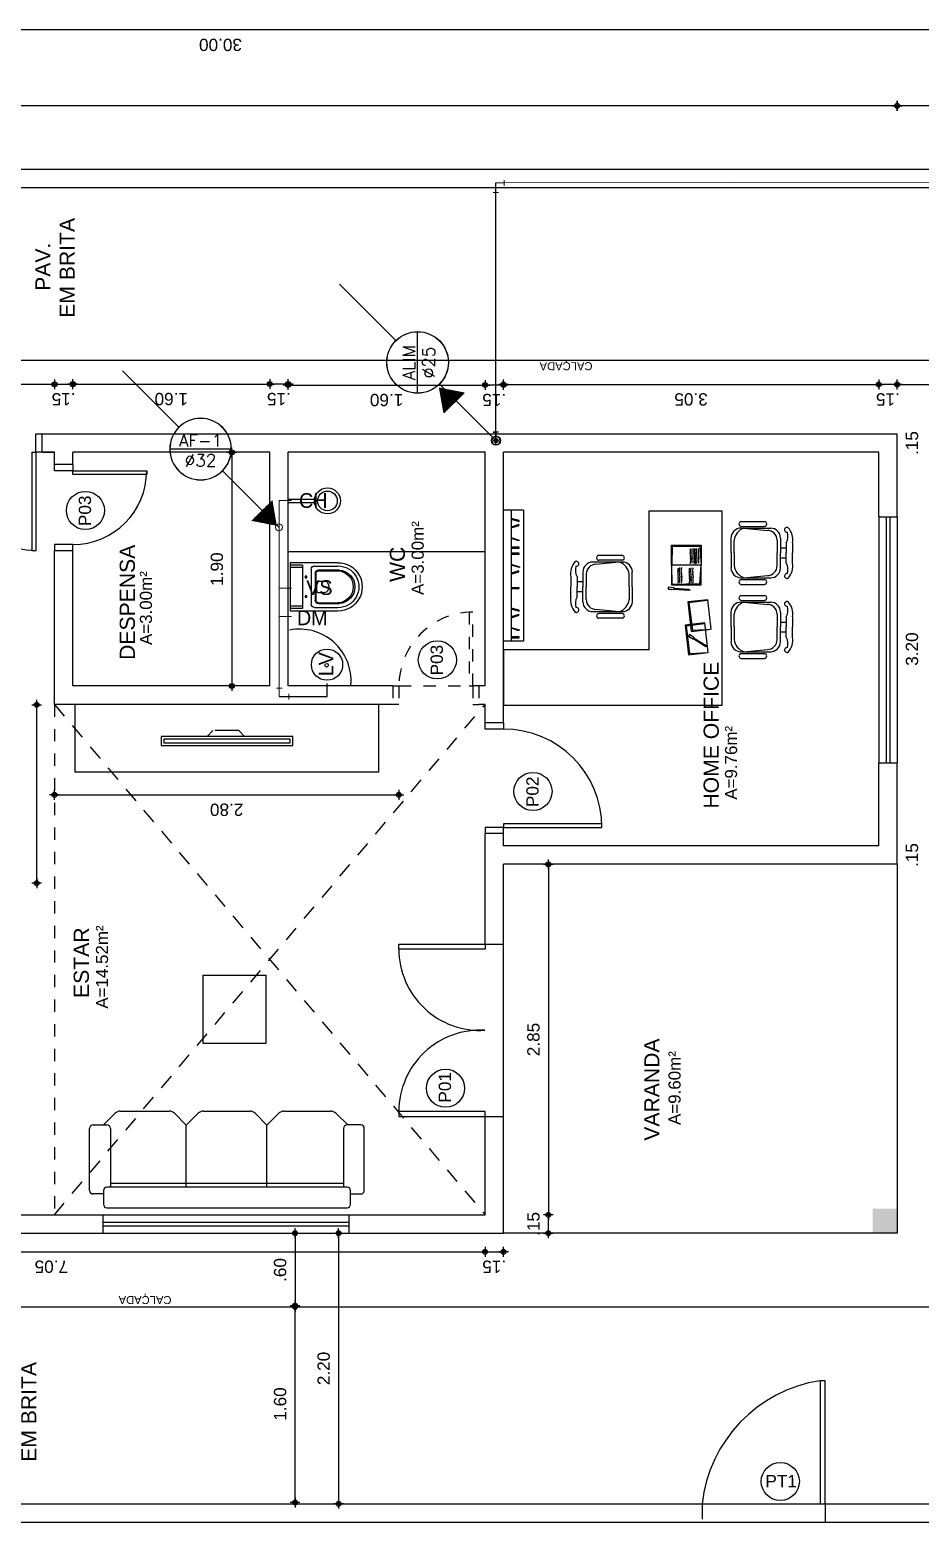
# Model space of a CAD drawing. Header units: millimetres. Extents: x 2426 to 2585, y 1215 to 1309.
# Drawn here: x 2524.68 to 2531.91, y 1273.99 to 1286.12 of the extents above; entities that cross this region are included whole.
import ezdxf
from ezdxf.enums import TextEntityAlignment as Align

# ---------------------------------------------------------------- set-up
doc = ezdxf.new("R2010")
doc.units = ezdxf.units.MM
doc.linetypes.add('DASHED', pattern=[0.75, 0.5, -0.25])
doc.linetypes.add('HIDDEN2', pattern=[0.1875, 0.125, -0.0625])
for name, color, linetype in [('01', 1, 'Continuous'), ('02', 2, 'Continuous'), ('A-PEN-08', 8, 'Continuous'), ('A-PEN-B', 5, 'Continuous'), ('A-PEN-C', 4, 'Continuous'), ('A-PEN-G', 3, 'Continuous'), ('A-PEN-M', 6, 'Continuous'), ('CONEXÃO_HIDRÁULICA', 2, 'Continuous'), ('COZINHA', 7, 'Continuous'), ('DIVERSOS', 4, 'Continuous'), ('HATCH', 8, 'Continuous'), ('MÓVEIS', 7, 'Continuous'), ('PORTAS', 3, 'Continuous'), ('PROJEÇÃO', 8, 'HIDDEN2'), ('TEXTO2', 3, 'Continuous'), ('TUBULAÇÃO_HIDRÁULICA', 5, 'Continuous'), ('TXT_0', 7, 'Continuous')]:
    doc.layers.add(name, color=color, linetype=linetype)
doc.styles.add('ADITIVOCAD', font='ROMANS.shx')
doc.styles.add('CARIMBO_DADOS', font='arial.ttf', dxfattribs={"height": 0.1})
doc.styles.add('SANSSERIF', font='sas_____.pfb', dxfattribs={"height": 1})

# ---------------------------------------------------------------- blocks, each defined once
blk = doc.blocks.new('CIRCULOS')
at = {"layer": 'A-PEN-M'}
for p, q in [((-4, 0), (4, 0)), ((0, 4), (0, -4))]:
    blk.add_line(p, q, dxfattribs=at)
for radius in [2, 1]:
    blk.add_circle((0, 0), radius, dxfattribs=at)
blk = doc.blocks.new('Adh_BalaoAf')
for p, q in [((0, 0), (0.65, 0)), ((1.8, 0), (1.15, 0))]:
    blk.add_line(p, q)
blk.add_circle((0.9, 0), 0.25)
blk = doc.blocks.new('Adh_Afn')
blk.add_line((-0.25, 0), (0.25, 0))
blk.add_circle((0, 0), 0.25)
at = {"flags": 8}
for tag, p in [('$AF', (0, 0.07)), ('$DIAM', (0, -0.091))]:
    blk.add_attdef(tag, text='', height=0.1, dxfattribs=at).set_placement(p, align=Align.MIDDLE)
blk = doc.blocks.new('Adh_cx_j90c')
h = blk.add_hatch()
h.set_pattern_fill('_U', color=256, scale=0.003, angle=45, style=0, double=1)
h.set_pattern_definition([(45, (-6.0733674, -5.0413484), (-0.0021213203, 0.0021213203), []), (135, (-6.0733674, -5.0413484), (-0.0021213203, -0.0021213203), [])])
h.paths.add_polyline_path([(-0.017, 0, 1), (0.017, 0, 1)])
blk.add_lwpolyline([(-0.068, 0.022), (-0.068, -0.023), (-0.068, 0), (-0.036, 0)])
for radius in [0.0359, 0.017]:
    blk.add_circle((0, 0), radius)

msp = doc.modelspace()

# ---------------------------------------------------------------- hatches: boundary and pattern name
at = {"layer": 'A-PEN-B', "linetype": 'HIDDEN2', "ltscale": 0.25}
h = msp.add_hatch(color=253, dxfattribs=at)
h.dxf.hatch_style = 1
h.paths.add_polyline_path([(2531.528, 1276.337), (2531.528, 1276.537), (2531.728, 1276.537), (2531.728, 1276.337)])
at = {"layer": 'HATCH', "lineweight": 18}
h = msp.add_hatch(dxfattribs=at)
h.set_pattern_fill('LINE,_O', color=256, scale=0.001, angle=247.2881)
h.set_pattern_definition([(247.28811485, (2391.1607534, 3516.6082317), (0.002928804211, -0.0012258592473), [])])
h.paths.add_polyline_path([(2528.043, 1283.008), (2528.209, 1283.172), (2528.007, 1283.211)])
h = msp.add_hatch(dxfattribs=at)
h.set_pattern_fill('LINE,_O', color=256, scale=0.001, angle=338.4888)
h.set_pattern_definition([(338.48882318, (296.6874442, 1098.4744965), (0.001164217631, 0.002953848728), [])])
h.paths.add_polyline_path([(2526.483, 1282.131), (2526.649, 1282.294), (2526.684, 1282.091)])

# ---------------------------------------------------------------- linework, layer by layer
at = {"layer": '01', "color": 253}
for p, q in [((2526.778, 1282.278), (2526.778, 1282.305)), ((2526.778, 1282.305), (2526.991, 1282.305)), ((2526.778, 1282.278), (2526.991, 1282.278)), ((2526.894, 1281.75), (2526.795, 1281.75)), ((2526.966, 1281.736), (2526.966, 1281.451)), ((2526.992, 1281.762), (2527.183, 1281.762)), ((2527.024, 1281.73), (2527.195, 1281.73)), ((2527.024, 1281.724), (2527.183, 1281.724)), ((2526.998, 1281.703), (2526.998, 1281.483)), ((2527.004, 1281.703), (2527.004, 1281.483)), ((2527.016, 1281.64), (2527.074, 1281.64)), ((2527.016, 1281.547), (2527.074, 1281.547)), ((2527.058, 1281.546), (2527.058, 1281.548)), ((2526.894, 1281.437), (2526.795, 1281.437)), ((2526.992, 1281.424), (2527.183, 1281.424)), ((2527.024, 1281.463), (2527.183, 1281.463)), ((2527.024, 1281.457), (2527.195, 1281.457)), ((2525.277, 1277.217), (2525.305, 1277.217)), ((2525.333, 1277.189), (2525.333, 1276.712)), ((2525.95, 1276.712), (2525.95, 1277.216)), ((2526.606, 1276.712), (2526.606, 1277.216)), ((2527.229, 1277.189), (2527.229, 1276.712)), ((2527.262, 1277.217), (2527.257, 1277.217)), ((2527.229, 1276.74), (2525.333, 1276.74)), ((2525.277, 1276.684), (2525.277, 1276.656)), ((2527.257, 1276.712), (2525.305, 1276.712)), ((2527.285, 1276.656), (2527.285, 1276.684))]:
    msp.add_line(p, q, dxfattribs=at)
for radius in [0.106, 0.0797]:
    msp.add_circle((2527.097, 1282.292), radius, dxfattribs=at)
for centre, start, end in [((2525.305, 1277.189), 0, 90), ((2527.257, 1277.189), 90, 180), ((2525.305, 1276.684), 90, 180), ((2527.257, 1276.684), 0, 90)]:
    msp.add_arc(centre, 0.028, start, end, dxfattribs=at)
at = {"layer": '01', "color": 253, "extrusion": (0, 0, -1)}
for centre, major_axis, start_param, end_param in [((2526.992, 1281.736), (-0.0188, -0.0188), 0.785398, 2.356194), ((2527.024, 1281.703), (-0.0188, -0.0188), 0.785398, 2.356194), ((2527.024, 1281.703), (-0.0143, -0.0143), 0.785398, 2.356194), ((2527.183, 1281.593), (-0.12, 0.12), 0.785398, 3.926991), ((2527.177, 1281.593), (-0.0922, -0.0922), 2.401583, 5.452399), ((2527.183, 1281.593), (-0.097, 0.097), 0.873472, 3.838917), ((2526.923, 1281.673), (-0.00564, -0.00564), 5.497787, 11.780972), ((2527.27, 1281.587), (-0.184, 0.184), -0.760502, -0.578872), ((2527.27, 1281.6), (-0.184, -0.184), 0.578872, 0.760502), ((2527.074, 1281.611), (-0.0203, -0.0203), 2.356194, 3.214334), ((2527.053, 1281.593), (-0.0398, -0.0398), 3.214334, 4.639647), ((2526.923, 1281.514), (-0.00564, -0.00564), 5.497787, 11.780972), ((2527.024, 1281.483), (-0.0188, 0.0188), 3.926991, 5.497787), ((2527.024, 1281.483), (-0.0143, 0.0143), 3.926991, 5.497787), ((2527.074, 1281.575), (-0.0203, 0.0203), 3.068851, 3.926991), ((2526.992, 1281.451), (-0.0188, 0.0188), 3.926991, 5.497787)]:
    msp.add_ellipse(centre, major_axis=major_axis, ratio=1, start_param=start_param, end_param=end_param, dxfattribs=at)
at = {"layer": '02', "color": 253}
for p, q in [((2526.795, 1281.79), (2526.795, 1281.397)), ((2526.795, 1281.79), (2527.183, 1281.79)), ((2526.894, 1281.77), (2526.795, 1281.77)), ((2526.894, 1281.77), (2526.894, 1281.417)), ((2526.894, 1281.417), (2526.795, 1281.417)), ((2526.795, 1281.397), (2527.183, 1281.397)), ((2525.277, 1277.217), (2525.372, 1277.313)), ((2525.412, 1277.329), (2525.814, 1277.329)), ((2525.95, 1277.216), (2525.853, 1277.313)), ((2525.95, 1277.216), (2526.046, 1277.313)), ((2526.086, 1277.329), (2526.47, 1277.329)), ((2526.606, 1277.216), (2526.51, 1277.313)), ((2526.606, 1277.216), (2526.703, 1277.313)), ((2526.742, 1277.329), (2527.126, 1277.329)), ((2527.262, 1277.217), (2527.166, 1277.313)), ((2525.164, 1276.684), (2525.164, 1277.189)), ((2525.192, 1277.217), (2525.277, 1277.217)), ((2527.369, 1277.217), (2527.262, 1277.217)), ((2527.397, 1276.684), (2527.397, 1277.189)), ((2525.277, 1276.656), (2525.192, 1276.656)), ((2525.277, 1276.656), (2525.277, 1276.572)), ((2527.285, 1276.572), (2527.285, 1276.656)), ((2527.285, 1276.656), (2527.369, 1276.656)), ((2525.305, 1276.544), (2527.257, 1276.544))]:
    msp.add_line(p, q, dxfattribs=at)
at = {"layer": '02', "color": 5, "lineweight": 18}
for centre, radius in [((2528.467, 1282.782), 0.0313), ((2526.703, 1282.077), 0.0284)]:
    msp.add_circle(centre, radius, dxfattribs=at)
at = {"layer": '02', "color": 253}
for centre, radius, start, end in [((2525.412, 1277.273), 0.0561, 90, 135), ((2525.814, 1277.273), 0.0561, 45, 90), ((2526.086, 1277.273), 0.0561, 90, 135), ((2526.47, 1277.273), 0.0561, 45, 90), ((2526.742, 1277.273), 0.0561, 90, 135), ((2527.126, 1277.273), 0.0561, 45, 90), ((2525.192, 1277.189), 0.028, 90, 180), ((2527.369, 1277.189), 0.028, 0, 90), ((2525.192, 1276.684), 0.028, 180, 270), ((2527.369, 1276.684), 0.028, 270, 0), ((2525.305, 1276.572), 0.028, 180, 270), ((2527.257, 1276.572), 0.028, 270, 0)]:
    msp.add_arc(centre, radius, start, end, dxfattribs=at)
at = {"layer": '02', "color": 253, "extrusion": (0, 0, -1)}
msp.add_ellipse((2527.183, 1281.593), major_axis=(-0.139, 0.139), ratio=1, start_param=0.785398, end_param=3.926991, dxfattribs=at)
at = {"layer": 'A-PEN-08', "color": 253, "ltscale": 7}
for centre, radius, start, end in [((2528.528, 1279.637), 0.8, 0, 90), ((2528.339, 1278.647), 0.661, 180, 273.3694), ((2528.339, 1277.327), 0.661, 86.6306, 180)]:
    msp.add_arc(centre, radius, start, end, dxfattribs=at)
at = {"layer": 'A-PEN-08', "color": 253, "linetype": 'DASHED', "ltscale": 7}
msp.add_arc((2531.277, 1274.009), 1.142, 98.7927, 173.5456, dxfattribs=at)
at = {"layer": 'A-PEN-B', "color": 253}
for p, q in [((2541.218, 1286.122), (2511.238, 1286.122)), ((2541.228, 1284.987), (2511.228, 1284.987)), ((2541.078, 1284.837), (2511.378, 1284.837)), ((2520.178, 1283.437), (2532.328, 1283.437)), ((2521.338, 1283.24), (2524.868, 1283.24)), ((2525.038, 1283.242), (2526.618, 1283.242)), ((2526.788, 1283.234), (2528.368, 1283.234)), ((2528.538, 1283.239), (2531.568, 1283.239)), ((2524.778, 1282.837), (2531.728, 1282.837)), ((2524.778, 1282.837), (2526.628, 1282.837)), ((2524.778, 1282.837), (2525.028, 1282.837)), ((2524.778, 1282.687), (2524.778, 1282.837)), ((2531.728, 1282.162), (2531.728, 1282.837)), ((2524.778, 1282.687), (2524.878, 1282.687)), ((2524.878, 1282.687), (2524.778, 1282.687)), ((2524.878, 1282.587), (2524.878, 1282.687)), ((2525.028, 1282.587), (2525.028, 1282.687)), ((2526.628, 1282.687), (2525.028, 1282.687)), ((2526.628, 1280.787), (2526.628, 1282.687)), ((2526.778, 1280.787), (2526.778, 1282.687)), ((2528.378, 1282.687), (2526.778, 1282.687)), ((2526.828, 1282.687), (2526.778, 1282.687)), ((2528.378, 1280.787), (2528.378, 1282.687)), ((2528.528, 1280.487), (2528.528, 1282.687)), ((2531.578, 1282.687), (2528.528, 1282.687)), ((2531.578, 1282.162), (2531.578, 1282.687)), ((2531.578, 1282.162), (2531.728, 1282.162)), ((2524.878, 1280.637), (2524.878, 1281.887)), ((2525.028, 1280.787), (2525.028, 1281.887)), ((2525.028, 1281.387), (2525.028, 1281.387)), ((2526.628, 1280.787), (2525.028, 1280.787)), ((2527.628, 1280.787), (2526.778, 1280.787)), ((2528.378, 1280.787), (2528.328, 1280.787)), ((2524.734, 1279.194), (2524.734, 1280.624)), ((2527.628, 1280.637), (2524.878, 1280.637)), ((2528.378, 1280.637), (2528.328, 1280.637)), ((2528.378, 1280.487), (2528.378, 1280.637)), ((2528.528, 1280.487), (2528.378, 1280.487)), ((2531.578, 1279.487), (2531.578, 1280.162)), ((2531.578, 1280.162), (2531.728, 1280.162)), ((2531.728, 1279.337), (2531.728, 1280.162)), ((2524.888, 1279.902), (2527.668, 1279.902)), ((2528.378, 1278.687), (2528.378, 1279.587)), ((2528.528, 1279.587), (2528.378, 1279.587)), ((2528.528, 1279.487), (2528.528, 1279.587)), ((2531.578, 1279.487), (2528.528, 1279.487)), ((2528.528, 1278.687), (2528.528, 1279.337)), ((2531.728, 1279.337), (2528.528, 1279.337)), ((2528.378, 1278.687), (2528.528, 1278.687)), ((2528.378, 1276.487), (2528.378, 1277.287)), ((2528.378, 1277.287), (2528.528, 1277.287)), ((2528.528, 1276.337), (2528.528, 1277.287)), ((2521.328, 1276.487), (2528.378, 1276.487)), ((2521.328, 1276.337), (2528.528, 1276.337)), ((2521.928, 1275.737), (2532.328, 1275.737)), ((2511.378, 1274.137), (2541.078, 1274.137)), ((2531.142, 1274.137), (2531.142, 1273.987)), ((2511.228, 1273.987), (2541.228, 1273.987))]:
    msp.add_line(p, q, dxfattribs=at)
at = {"layer": 'A-PEN-B', "color": 5, "ltscale": 0.25}
for p, q in [((2528.467, 1282.751), (2528.467, 1284.878)), ((2527.096, 1280.7), (2527.096, 1280.807)), ((2526.706, 1280.7), (2527.096, 1280.7))]:
    msp.add_line(p, q, dxfattribs=at)
at = {"layer": 'A-PEN-B', "color": 253, "ltscale": 0.25}
for p, q in [((2524.868, 1283.24), (2524.858, 1283.24)), ((2524.878, 1283.24), (2525.028, 1283.24)), ((2525.038, 1283.24), (2525.048, 1283.24)), ((2531.728, 1279.337), (2531.728, 1276.337)), ((2531.728, 1276.337), (2528.528, 1276.337)), ((2528.368, 1276.186), (2528.358, 1276.186)), ((2528.378, 1276.186), (2528.528, 1276.186)), ((2528.538, 1276.186), (2528.548, 1276.186))]:
    msp.add_line(p, q, dxfattribs=at)
at = {"layer": 'A-PEN-B', "color": 253, "linetype": 'ByBlock', "ltscale": 0.25}
for p, q in [((2525.028, 1282.587), (2524.878, 1282.587)), ((2525.028, 1281.887), (2524.878, 1281.887))]:
    msp.add_line(p, q, dxfattribs=at)
at = {"layer": 'A-PEN-B', "color": 253, "linetype": 'HIDDEN2', "ltscale": 0.25}
for p, q in [((2527.628, 1280.787), (2527.628, 1280.637)), ((2527.678, 1280.787), (2528.278, 1280.787)), ((2528.328, 1280.787), (2528.328, 1280.637)), ((2524.878, 1280.637), (2524.878, 1276.487))]:
    msp.add_line(p, q, dxfattribs=at)
at = {"layer": 'A-PEN-B', "color": 253, "linetype": 'DASHED', "ltscale": 0.25}
for p, q in [((2524.878, 1280.637), (2528.378, 1276.487)), ((2524.878, 1276.487), (2528.378, 1280.637))]:
    msp.add_line(p, q, dxfattribs=at)
at = {"layer": 'A-PEN-C', "color": 253}
for p, q in [((2526.32, 1282.677), (2526.32, 1280.797)), ((2531.578, 1282.162), (2531.578, 1280.162)), ((2531.728, 1282.162), (2531.728, 1280.162)), ((2528.378, 1281.877), (2526.778, 1281.877)), ((2528.528, 1277.287), (2528.528, 1278.687)), ((2525.273, 1276.487), (2527.273, 1276.487)), ((2525.273, 1276.337), (2525.273, 1276.487)), ((2527.273, 1276.337), (2527.273, 1276.487)), ((2525.273, 1276.337), (2527.273, 1276.337))]:
    msp.add_line(p, q, dxfattribs=at)
for centre in [(2525.13, 1282.214), (2527.991, 1280.999), (2528.768, 1279.929), (2528.057, 1277.516), (2530.778, 1274.318)]:
    msp.add_circle(centre, 0.155, dxfattribs=at)
at = {"layer": 'A-PEN-G', "color": 253}
for p, q in [((2531.638, 1282.162), (2531.638, 1280.162)), ((2531.668, 1282.162), (2531.668, 1280.162)), ((2528.378, 1280.437), (2528.378, 1280.487)), ((2528.528, 1280.437), (2528.378, 1280.437)), ((2528.528, 1280.487), (2528.528, 1280.437)), ((2529.328, 1279.667), (2528.528, 1279.667)), ((2528.528, 1279.667), (2528.528, 1279.637)), ((2529.328, 1279.637), (2529.328, 1279.667)), ((2528.528, 1279.637), (2528.378, 1279.637)), ((2528.378, 1279.637), (2528.378, 1279.587)), ((2528.528, 1279.587), (2528.528, 1279.637)), ((2528.528, 1279.637), (2529.328, 1279.637)), ((2527.678, 1278.647), (2527.678, 1278.687)), ((2527.678, 1278.687), (2528.378, 1278.687)), ((2528.378, 1278.687), (2528.378, 1278.647)), ((2528.378, 1278.647), (2527.678, 1278.647)), ((2528.378, 1277.327), (2527.678, 1277.327)), ((2527.678, 1277.327), (2527.678, 1277.287)), ((2527.678, 1277.287), (2528.378, 1277.287)), ((2528.378, 1277.287), (2528.378, 1277.327)), ((2525.273, 1276.427), (2527.273, 1276.427)), ((2525.273, 1276.397), (2527.273, 1276.397)), ((2531.142, 1275.137), (2531.102, 1275.137)), ((2531.102, 1275.137), (2531.102, 1274.137)), ((2531.142, 1274.137), (2531.142, 1275.137)), ((2531.102, 1274.137), (2531.142, 1274.137))]:
    msp.add_line(p, q, dxfattribs=at)
at = {"layer": 'A-PEN-M', "color": 253, "ltscale": 0.25}
for p, q in [((2531.718, 1285.504), (2514.888, 1285.504)), ((2526.618, 1283.242), (2526.608, 1283.242)), ((2526.778, 1283.242), (2526.628, 1283.242)), ((2526.788, 1283.242), (2526.798, 1283.242)), ((2528.368, 1283.234), (2528.358, 1283.234)), ((2528.528, 1283.234), (2528.378, 1283.234)), ((2528.538, 1283.234), (2528.548, 1283.234)), ((2531.568, 1283.239), (2531.558, 1283.239)), ((2531.728, 1283.239), (2531.578, 1283.239)), ((2531.738, 1283.239), (2531.748, 1283.239)), ((2531.738, 1283.239), (2532.318, 1283.239)), ((2528.893, 1279.327), (2528.893, 1276.497)), ((2528.893, 1276.497), (2528.893, 1276.507)), ((2528.893, 1276.337), (2528.893, 1276.487)), ((2526.834, 1276.327), (2526.834, 1275.749)), ((2528.893, 1276.327), (2528.893, 1276.317)), ((2521.338, 1276.186), (2528.368, 1276.186)), ((2526.834, 1274.157), (2526.834, 1275.738))]:
    msp.add_line(p, q, dxfattribs=at)
at = {"layer": 'A-PEN-M', "color": 253}
for p, q in [((2541.218, 1285.504), (2531.738, 1285.504)), ((2529.713, 1281.082), (2529.713, 1282.21)), ((2529.713, 1282.21), (2530.306, 1282.21)), ((2528.531, 1280.632), (2528.531, 1281.082)), ((2527.516, 1280.087), (2527.516, 1280.637)), ((2527.188, 1276.327), (2527.188, 1274.147))]:
    msp.add_line(p, q, dxfattribs=at)
at = {"layer": 'A-PEN-M', "color": 253, "ltscale": 0.05}
for p, q in [((2528.528, 1281.15), (2528.528, 1282.217)), ((2528.69, 1282.217), (2528.528, 1282.217)), ((2528.591, 1282.217), (2528.591, 1281.15)), ((2528.69, 1282.217), (2528.69, 1281.15)), ((2530.306, 1280.632), (2530.306, 1282.21)), ((2528.656, 1282.132), (2528.591, 1282.15)), ((2528.591, 1282.143), (2528.655, 1282.125)), ((2528.654, 1282.099), (2528.591, 1282.079)), ((2528.591, 1282.072), (2528.655, 1282.092)), ((2528.655, 1282.092), (2528.654, 1282.099)), ((2528.655, 1282.125), (2528.656, 1282.132)), ((2530.458, 1282.124), (2530.649, 1282.124)), ((2530.458, 1282.085), (2530.649, 1282.085)), ((2528.591, 1281.993), (2528.655, 1281.973)), ((2528.654, 1281.966), (2528.591, 1281.986)), ((2528.655, 1281.973), (2528.654, 1281.966)), ((2530.378, 1281.869), (2530.378, 1281.99)), ((2530.403, 1281.869), (2530.403, 1281.971)), ((2530.458, 1282.07), (2530.7, 1282.07)), ((2530.483, 1282.07), (2530.674, 1282.052)), ((2530.753, 1281.971), (2530.753, 1281.869)), ((2530.779, 1281.99), (2530.779, 1281.869)), ((2528.656, 1281.916), (2528.591, 1281.916)), ((2528.591, 1281.908), (2528.656, 1281.908)), ((2528.656, 1281.868), (2528.591, 1281.868)), ((2528.591, 1281.86), (2528.656, 1281.86)), ((2528.656, 1281.908), (2528.656, 1281.916)), ((2528.656, 1281.86), (2528.656, 1281.868)), ((2529.495, 1281.848), (2529.304, 1281.848)), ((2529.893, 1281.769), (2529.893, 1281.931)), ((2529.893, 1281.931), (2530.135, 1281.931)), ((2529.899, 1281.923), (2529.896, 1281.773)), ((2529.899, 1281.923), (2530.125, 1281.92)), ((2530.125, 1281.92), (2530.135, 1281.769)), ((2530.135, 1281.931), (2530.135, 1281.769)), ((2530.378, 1281.869), (2530.378, 1281.748)), ((2530.403, 1281.869), (2530.403, 1281.766)), ((2530.753, 1281.766), (2530.753, 1281.869)), ((2530.779, 1281.909), (2530.826, 1281.909)), ((2530.779, 1281.748), (2530.779, 1281.869)), ((2530.826, 1281.951), (2530.826, 1281.869)), ((2530.826, 1281.786), (2530.826, 1281.869)), ((2530.878, 1281.951), (2530.878, 1281.869)), ((2530.878, 1281.786), (2530.878, 1281.869)), ((2528.591, 1281.778), (2528.659, 1281.756)), ((2528.658, 1281.749), (2528.591, 1281.77)), ((2528.652, 1281.722), (2528.591, 1281.703)), ((2528.591, 1281.695), (2528.654, 1281.715)), ((2528.654, 1281.715), (2528.652, 1281.722)), ((2528.659, 1281.756), (2528.658, 1281.749)), ((2529.174, 1281.714), (2529.174, 1281.593)), ((2529.495, 1281.794), (2529.253, 1281.794)), ((2529.469, 1281.794), (2529.279, 1281.776)), ((2529.495, 1281.809), (2529.304, 1281.809)), ((2529.575, 1281.593), (2529.575, 1281.714)), ((2530.135, 1281.769), (2529.893, 1281.769)), ((2529.893, 1281.769), (2529.893, 1281.608)), ((2530.135, 1281.769), (2529.893, 1281.769)), ((2529.896, 1281.766), (2529.893, 1281.769)), ((2529.896, 1281.773), (2530.135, 1281.773)), ((2529.899, 1281.616), (2529.896, 1281.766)), ((2530.125, 1281.619), (2530.135, 1281.769)), ((2530.135, 1281.608), (2530.135, 1281.769)), ((2530.779, 1281.828), (2530.826, 1281.828)), ((2529.075, 1281.675), (2529.075, 1281.593)), ((2529.075, 1281.51), (2529.075, 1281.593)), ((2529.127, 1281.676), (2529.127, 1281.593)), ((2529.174, 1281.633), (2529.127, 1281.633)), ((2529.127, 1281.51), (2529.127, 1281.593)), ((2529.174, 1281.472), (2529.174, 1281.593)), ((2529.2, 1281.696), (2529.2, 1281.593)), ((2529.2, 1281.49), (2529.2, 1281.593)), ((2529.55, 1281.593), (2529.55, 1281.696)), ((2529.55, 1281.593), (2529.55, 1281.49)), ((2529.575, 1281.593), (2529.575, 1281.472)), ((2529.868, 1281.59), (2529.867, 1281.577)), ((2529.916, 1281.586), (2529.868, 1281.59)), ((2529.893, 1281.608), (2529.899, 1281.616)), ((2529.893, 1281.608), (2530.135, 1281.608)), ((2529.899, 1281.616), (2530.125, 1281.619)), ((2530.135, 1281.608), (2530.125, 1281.619)), ((2530.458, 1281.667), (2530.7, 1281.667)), ((2530.458, 1281.652), (2530.649, 1281.652)), ((2530.458, 1281.613), (2530.649, 1281.613)), ((2530.483, 1281.667), (2530.674, 1281.685)), ((2528.656, 1281.586), (2528.591, 1281.586)), ((2528.591, 1281.579), (2528.656, 1281.579)), ((2528.656, 1281.579), (2528.656, 1281.586)), ((2529.174, 1281.553), (2529.127, 1281.553)), ((2529.867, 1281.577), (2529.915, 1281.572)), ((2529.869, 1281.577), (2529.868, 1281.574)), ((2529.868, 1281.574), (2529.892, 1281.572)), ((2529.869, 1281.577), (2529.892, 1281.575)), ((2529.892, 1281.575), (2529.892, 1281.572)), ((2529.915, 1281.572), (2529.916, 1281.583)), ((2529.916, 1281.583), (2529.916, 1281.586)), ((2529.916, 1281.583), (2530.031, 1281.573)), ((2529.916, 1281.575), (2530.031, 1281.565)), ((2530.188, 1281.488), (2530.028, 1281.47)), ((2530.028, 1281.47), (2530.055, 1281.23)), ((2530.028, 1281.47), (2530.036, 1281.465)), ((2530.031, 1281.573), (2530.046, 1281.567)), ((2530.046, 1281.567), (2530.031, 1281.565)), ((2530.036, 1281.465), (2530.185, 1281.485)), ((2530.185, 1281.485), (2530.188, 1281.488)), ((2530.215, 1281.248), (2530.188, 1281.488)), ((2530.458, 1281.522), (2530.649, 1281.522)), ((2530.458, 1281.483), (2530.649, 1281.483)), ((2530.458, 1281.468), (2530.7, 1281.468)), ((2530.483, 1281.468), (2530.674, 1281.45)), ((2528.656, 1281.402), (2528.591, 1281.42)), ((2528.591, 1281.413), (2528.655, 1281.395)), ((2528.654, 1281.369), (2528.591, 1281.349)), ((2528.591, 1281.342), (2528.655, 1281.362)), ((2528.655, 1281.362), (2528.654, 1281.369)), ((2528.655, 1281.395), (2528.656, 1281.402)), ((2529.495, 1281.391), (2529.253, 1281.391)), ((2529.469, 1281.391), (2529.279, 1281.41)), ((2529.495, 1281.376), (2529.304, 1281.376)), ((2530.036, 1281.465), (2530.064, 1281.241)), ((2530.378, 1281.267), (2530.378, 1281.388)), ((2530.403, 1281.267), (2530.403, 1281.37)), ((2530.753, 1281.37), (2530.753, 1281.267)), ((2530.779, 1281.388), (2530.779, 1281.267)), ((2530.826, 1281.35), (2530.826, 1281.267)), ((2530.878, 1281.349), (2530.878, 1281.267)), ((2528.591, 1281.263), (2528.655, 1281.243)), ((2528.654, 1281.236), (2528.591, 1281.256)), ((2528.655, 1281.243), (2528.654, 1281.236)), ((2529.495, 1281.338), (2529.304, 1281.338)), ((2530.164, 1281.3), (2530.004, 1281.282)), ((2530.004, 1281.282), (2530.031, 1281.041)), ((2530.012, 1281.276), (2530.004, 1281.282)), ((2530.012, 1281.276), (2530.161, 1281.296)), ((2530.012, 1281.276), (2530.04, 1281.052)), ((2530.055, 1281.23), (2530.215, 1281.248)), ((2530.055, 1281.23), (2530.064, 1281.241)), ((2530.064, 1281.241), (2530.215, 1281.248)), ((2530.161, 1281.296), (2530.164, 1281.3)), ((2530.191, 1281.059), (2530.164, 1281.3)), ((2530.378, 1281.267), (2530.378, 1281.146)), ((2530.403, 1281.267), (2530.403, 1281.164)), ((2530.753, 1281.164), (2530.753, 1281.267)), ((2530.779, 1281.307), (2530.826, 1281.307)), ((2530.779, 1281.146), (2530.779, 1281.267)), ((2530.779, 1281.227), (2530.826, 1281.227)), ((2530.826, 1281.184), (2530.826, 1281.267)), ((2530.878, 1281.184), (2530.878, 1281.267)), ((2528.69, 1281.15), (2528.528, 1281.15)), ((2528.656, 1281.186), (2528.591, 1281.186)), ((2528.591, 1281.178), (2528.656, 1281.178)), ((2528.656, 1281.178), (2528.656, 1281.186)), ((2530.039, 1281.205), (2530.032, 1281.193)), ((2530.032, 1281.193), (2530.073, 1281.168)), ((2530.034, 1281.193), (2530.032, 1281.19)), ((2530.032, 1281.19), (2530.052, 1281.178)), ((2530.034, 1281.193), (2530.054, 1281.181)), ((2530.08, 1281.179), (2530.039, 1281.205)), ((2530.054, 1281.181), (2530.052, 1281.178)), ((2530.073, 1281.168), (2530.079, 1281.177)), ((2530.075, 1281.17), (2530.172, 1281.108)), ((2530.079, 1281.177), (2530.08, 1281.179)), ((2530.079, 1281.177), (2530.177, 1281.115)), ((2530.187, 1281.104), (2530.172, 1281.108)), ((2530.177, 1281.115), (2530.187, 1281.104)), ((2529.713, 1281.082), (2528.531, 1281.082)), ((2530.031, 1281.041), (2530.191, 1281.059)), ((2530.031, 1281.041), (2530.04, 1281.052)), ((2530.04, 1281.052), (2530.191, 1281.059)), ((2530.458, 1281.065), (2530.7, 1281.065)), ((2530.458, 1281.05), (2530.649, 1281.05)), ((2530.458, 1281.011), (2530.649, 1281.011)), ((2530.483, 1281.065), (2530.674, 1281.083)), ((2528.531, 1280.632), (2530.306, 1280.632))]:
    msp.add_line(p, q, dxfattribs=at)
at = {"layer": 'A-PEN-M', "color": 253, "linetype": 'HIDDEN2'}
for p, q in [((2530.142, 1274.137), (2530.142, 1273.987)), ((2531.142, 1274.137), (2531.142, 1273.987))]:
    msp.add_line(p, q, dxfattribs=at)
at = {"layer": 'A-PEN-M', "color": 253, "linetype": 'DASHED'}
msp.add_arc((2524.763, 1282.722), 0.835, 182.3673, 267.6327, dxfattribs=at)
at = {"layer": 'A-PEN-M', "color": 253, "ltscale": 0.05}
for centre, radius, start, end in [((2530.462, 1282.105), 0.0197, 100.5781, 259.642), ((2530.649, 1282.105), 0.0194, 270, 90), ((2530.833, 1282.057), 0.0197, 59.8228, 277.5348), ((2530.458, 1281.99), 0.0806, 90, 180), ((2530.524, 1281.955), 0.123, 109.4455, 172.0739), ((2530.673, 1281.973), 0.0792, 359.0147, 89.8278), ((2530.7, 1281.991), 0.0792, 359.0147, 89.8278), ((2530.736, 1282.005), 0.105, 329.328, 17.7712), ((2530.719, 1281.972), 0.161, 352.5912, 39.3859), ((2529.304, 1281.829), 0.0194, 90, 270), ((2529.491, 1281.829), 0.0197, 280.358, 79.4219), ((2529.234, 1281.696), 0.161, 140.6141, 187.4088), ((2529.12, 1281.781), 0.0197, 262.4652, 120.1772), ((2529.217, 1281.729), 0.105, 162.2288, 210.672), ((2529.253, 1281.715), 0.0792, 90.1722, 180.9853), ((2529.28, 1281.697), 0.0792, 90.1722, 180.9853), ((2529.429, 1281.679), 0.123, 7.9261, 70.5545), ((2529.495, 1281.714), 0.0806, 0, 90), ((2530.458, 1281.748), 0.0806, 180, 270), ((2530.524, 1281.783), 0.123, 187.9261, 250.5545), ((2530.673, 1281.764), 0.0792, 270.1722, 0.9853), ((2530.7, 1281.746), 0.0792, 270.1722, 0.9853), ((2530.736, 1281.732), 0.105, 342.2288, 30.672), ((2530.719, 1281.766), 0.161, 320.6141, 7.4088), ((2530.462, 1281.633), 0.0197, 100.358, 259.4219), ((2530.649, 1281.633), 0.0194, 270, 90), ((2530.833, 1281.681), 0.0197, 82.4652, 300.1772), ((2529.234, 1281.49), 0.161, 172.5912, 219.3859), ((2529.217, 1281.457), 0.105, 149.328, 197.7712), ((2529.253, 1281.471), 0.0792, 179.0147, 269.8278), ((2529.28, 1281.489), 0.0792, 179.0147, 269.8278), ((2529.429, 1281.507), 0.123, 289.4455, 352.0739), ((2529.495, 1281.472), 0.0806, 270, 0), ((2530.458, 1281.388), 0.0806, 90, 180), ((2530.524, 1281.353), 0.123, 109.4455, 172.0739), ((2530.462, 1281.503), 0.0197, 100.5781, 259.642), ((2530.649, 1281.503), 0.0194, 270, 90), ((2530.7, 1281.389), 0.0792, 359.0147, 89.8278), ((2530.833, 1281.455), 0.0197, 59.8228, 277.5348), ((2530.719, 1281.37), 0.161, 352.5912, 39.3859), ((2529.12, 1281.405), 0.0197, 239.8228, 97.5348), ((2529.304, 1281.357), 0.0194, 90, 270), ((2529.491, 1281.357), 0.0197, 280.5781, 79.642), ((2530.673, 1281.371), 0.0792, 359.0147, 89.8278), ((2530.736, 1281.403), 0.105, 329.328, 17.7712), ((2530.458, 1281.146), 0.0806, 180, 270), ((2530.524, 1281.181), 0.123, 187.9261, 250.5545), ((2530.673, 1281.163), 0.0792, 270.1722, 0.9853), ((2530.7, 1281.145), 0.0792, 270.1722, 0.9853), ((2530.736, 1281.13), 0.105, 342.2288, 30.672), ((2530.719, 1281.164), 0.161, 320.6141, 7.4088), ((2530.462, 1281.031), 0.0197, 100.358, 259.4219), ((2530.649, 1281.031), 0.0194, 270, 90), ((2530.833, 1281.079), 0.0197, 82.4652, 300.1772)]:
    msp.add_arc(centre, radius, start, end, dxfattribs=at)
at = {"layer": 'A-PEN-M', "color": 253}
msp.add_arc((2526.869, 1280.828), 0.421, 355.5472, 101.0587, dxfattribs=at)
at = {"layer": 'A-PEN-M', "color": 253, "ltscale": 0.05}
for points in [[(2530.047, 1281.903), (2530.046, 1281.895), (2530.045, 1281.89), (2530.046, 1281.884), (2530.045, 1281.88), (2530.046, 1281.874), (2530.044, 1281.87), (2530.047, 1281.864), (2530.045, 1281.861), (2530.047, 1281.852), (2530.045, 1281.849), (2530.047, 1281.844), (2530.046, 1281.842), (2530.049, 1281.828), (2530.046, 1281.826), (2530.049, 1281.821), (2530.048, 1281.809), (2530.05, 1281.807), (2530.047, 1281.805), (2530.048, 1281.802), (2530.047, 1281.8), (2530.047, 1281.793), (2530.046, 1281.789), (2530.047, 1281.785), (2530.045, 1281.783), (2530.046, 1281.782), (2530.046, 1281.781)], [(2530.06, 1281.906), (2530.059, 1281.898), (2530.058, 1281.894), (2530.059, 1281.887), (2530.058, 1281.884), (2530.059, 1281.877), (2530.057, 1281.873), (2530.06, 1281.867), (2530.058, 1281.864), (2530.06, 1281.856), (2530.058, 1281.853), (2530.06, 1281.847), (2530.059, 1281.845), (2530.061, 1281.831), (2530.059, 1281.829), (2530.061, 1281.825), (2530.06, 1281.812), (2530.062, 1281.81), (2530.06, 1281.808), (2530.061, 1281.805), (2530.06, 1281.803), (2530.06, 1281.796), (2530.059, 1281.792), (2530.06, 1281.789), (2530.058, 1281.787), (2530.059, 1281.786), (2530.059, 1281.785)], [(2530.076, 1281.907), (2530.075, 1281.899), (2530.074, 1281.895), (2530.075, 1281.888), (2530.074, 1281.884), (2530.075, 1281.878), (2530.073, 1281.874), (2530.076, 1281.868), (2530.074, 1281.865), (2530.076, 1281.856), (2530.074, 1281.853), (2530.076, 1281.848), (2530.075, 1281.846), (2530.077, 1281.832), (2530.075, 1281.83), (2530.077, 1281.826), (2530.076, 1281.813), (2530.078, 1281.811), (2530.076, 1281.809), (2530.077, 1281.806), (2530.076, 1281.804), (2530.076, 1281.797), (2530.075, 1281.793), (2530.076, 1281.79), (2530.074, 1281.788), (2530.075, 1281.787), (2530.075, 1281.786)], [(2530.086, 1281.902), (2530.085, 1281.894), (2530.084, 1281.89), (2530.085, 1281.883), (2530.084, 1281.879), (2530.085, 1281.873), (2530.083, 1281.869), (2530.086, 1281.863), (2530.084, 1281.86), (2530.086, 1281.851), (2530.084, 1281.848), (2530.086, 1281.843), (2530.085, 1281.841), (2530.087, 1281.827), (2530.085, 1281.825), (2530.087, 1281.821), (2530.086, 1281.808), (2530.088, 1281.806), (2530.086, 1281.804), (2530.087, 1281.801), (2530.086, 1281.799), (2530.086, 1281.792), (2530.085, 1281.788), (2530.086, 1281.785), (2530.084, 1281.783), (2530.085, 1281.782), (2530.085, 1281.78)], [(2530.098, 1281.905), (2530.097, 1281.897), (2530.096, 1281.893), (2530.097, 1281.887), (2530.096, 1281.883), (2530.097, 1281.876), (2530.095, 1281.872), (2530.098, 1281.866), (2530.096, 1281.863), (2530.098, 1281.855), (2530.096, 1281.852), (2530.098, 1281.846), (2530.097, 1281.845), (2530.1, 1281.83), (2530.097, 1281.828), (2530.1, 1281.824), (2530.099, 1281.811), (2530.101, 1281.809), (2530.098, 1281.808), (2530.099, 1281.804), (2530.098, 1281.802), (2530.098, 1281.795), (2530.097, 1281.791), (2530.098, 1281.788), (2530.096, 1281.786), (2530.097, 1281.785), (2530.097, 1281.784)], [(2530.114, 1281.906), (2530.113, 1281.898), (2530.112, 1281.894), (2530.113, 1281.887), (2530.112, 1281.884), (2530.113, 1281.877), (2530.111, 1281.873), (2530.114, 1281.867), (2530.112, 1281.864), (2530.114, 1281.856), (2530.112, 1281.853), (2530.114, 1281.847), (2530.113, 1281.845), (2530.116, 1281.831), (2530.113, 1281.829), (2530.116, 1281.825), (2530.114, 1281.812), (2530.117, 1281.81), (2530.114, 1281.808), (2530.115, 1281.805), (2530.114, 1281.803), (2530.114, 1281.796), (2530.113, 1281.792), (2530.114, 1281.789), (2530.112, 1281.787), (2530.113, 1281.786), (2530.113, 1281.785)], [(2529.947, 1281.745), (2529.946, 1281.737), (2529.945, 1281.733), (2529.946, 1281.727), (2529.945, 1281.723), (2529.946, 1281.716), (2529.944, 1281.712), (2529.947, 1281.706), (2529.945, 1281.703), (2529.947, 1281.695), (2529.945, 1281.692), (2529.947, 1281.686), (2529.946, 1281.685), (2529.948, 1281.67), (2529.946, 1281.668), (2529.948, 1281.664), (2529.947, 1281.651), (2529.949, 1281.649), (2529.947, 1281.648), (2529.948, 1281.644), (2529.947, 1281.642), (2529.947, 1281.635), (2529.946, 1281.631), (2529.947, 1281.628), (2529.945, 1281.626), (2529.946, 1281.625), (2529.946, 1281.624)], [(2529.959, 1281.749), (2529.958, 1281.74), (2529.957, 1281.736), (2529.958, 1281.73), (2529.957, 1281.726), (2529.958, 1281.72), (2529.956, 1281.716), (2529.959, 1281.709), (2529.957, 1281.706), (2529.959, 1281.698), (2529.957, 1281.695), (2529.959, 1281.69), (2529.958, 1281.688), (2529.961, 1281.673), (2529.958, 1281.672), (2529.961, 1281.667), (2529.96, 1281.655), (2529.962, 1281.653), (2529.96, 1281.651), (2529.961, 1281.648), (2529.96, 1281.646), (2529.959, 1281.638), (2529.958, 1281.634), (2529.96, 1281.631), (2529.957, 1281.629), (2529.958, 1281.628), (2529.958, 1281.627)], [(2529.975, 1281.75), (2529.974, 1281.741), (2529.973, 1281.737), (2529.974, 1281.731), (2529.973, 1281.727), (2529.974, 1281.721), (2529.972, 1281.717), (2529.975, 1281.71), (2529.973, 1281.707), (2529.975, 1281.699), (2529.973, 1281.696), (2529.975, 1281.691), (2529.974, 1281.689), (2529.977, 1281.674), (2529.974, 1281.672), (2529.977, 1281.668), (2529.976, 1281.656), (2529.978, 1281.654), (2529.975, 1281.652), (2529.976, 1281.649), (2529.975, 1281.647), (2529.975, 1281.639), (2529.974, 1281.635), (2529.975, 1281.632), (2529.973, 1281.63), (2529.974, 1281.629), (2529.974, 1281.628)], [(2530.039, 1281.744), (2530.038, 1281.735), (2530.037, 1281.731), (2530.038, 1281.725), (2530.037, 1281.721), (2530.038, 1281.715), (2530.036, 1281.711), (2530.039, 1281.704), (2530.037, 1281.701), (2530.039, 1281.693), (2530.037, 1281.69), (2530.039, 1281.685), (2530.038, 1281.683), (2530.04, 1281.668), (2530.038, 1281.666), (2530.04, 1281.662), (2530.039, 1281.65), (2530.041, 1281.648), (2530.039, 1281.646), (2530.04, 1281.643), (2530.039, 1281.641), (2530.039, 1281.633), (2530.038, 1281.629), (2530.039, 1281.626), (2530.037, 1281.624), (2530.038, 1281.623), (2530.038, 1281.622)], [(2530.051, 1281.747), (2530.05, 1281.739), (2530.049, 1281.735), (2530.05, 1281.728), (2530.049, 1281.724), (2530.05, 1281.718), (2530.048, 1281.714), (2530.051, 1281.708), (2530.049, 1281.705), (2530.051, 1281.696), (2530.049, 1281.693), (2530.051, 1281.688), (2530.05, 1281.686), (2530.053, 1281.672), (2530.051, 1281.67), (2530.053, 1281.666), (2530.052, 1281.653), (2530.054, 1281.651), (2530.052, 1281.649), (2530.053, 1281.646), (2530.052, 1281.644), (2530.051, 1281.637), (2530.051, 1281.633), (2530.052, 1281.63), (2530.05, 1281.628), (2530.051, 1281.627), (2530.051, 1281.626)], [(2530.067, 1281.748), (2530.066, 1281.74), (2530.065, 1281.736), (2530.066, 1281.729), (2530.065, 1281.725), (2530.066, 1281.719), (2530.064, 1281.715), (2530.067, 1281.709), (2530.065, 1281.706), (2530.067, 1281.697), (2530.065, 1281.694), (2530.067, 1281.689), (2530.066, 1281.687), (2530.069, 1281.673), (2530.066, 1281.671), (2530.069, 1281.666), (2530.068, 1281.654), (2530.07, 1281.652), (2530.067, 1281.65), (2530.069, 1281.647), (2530.067, 1281.645), (2530.067, 1281.638), (2530.066, 1281.634), (2530.067, 1281.63), (2530.065, 1281.628), (2530.066, 1281.627), (2530.066, 1281.626)]]:
    msp.add_spline(points, degree=3, dxfattribs=at)
at = {"layer": 'CONEXÃO_HIDRÁULICA', "lineweight": 18}
for p, q in [((2528.489, 1284.8), (2528.444, 1284.8)), ((2526.784, 1280.723), (2526.784, 1280.678))]:
    msp.add_line(p, q, dxfattribs=at)
for points in [[(2528.535, 1284.9), (2528.535, 1284.855), (2528.535, 1284.878), (2528.467, 1284.878), (2528.467, 1284.8)], [(2526.683, 1280.768), (2526.728, 1280.768), (2526.706, 1280.768), (2526.706, 1280.7), (2526.784, 1280.7)]]:
    msp.add_lwpolyline(points, dxfattribs=at)
at = {"layer": 'COZINHA', "color": 253}
for centre, radius in [((2527.094, 1280.96), 0.127), ((2527.091, 1280.956), 0.015)]:
    msp.add_circle(centre, radius, dxfattribs=at)
at = {"layer": 'DIVERSOS', "lineweight": 18}
msp.add_lwpolyline([(2528.007, 1283.211), (2528.043, 1283.008), (2528.209, 1283.172)], dxfattribs=at)
at = {"layer": 'MÓVEIS', "color": 253}
for p, q in [((2525.048, 1280.087), (2525.048, 1280.637)), ((2526.119, 1280.375), (2526.167, 1280.425)), ((2526.376, 1280.425), (2526.186, 1280.425)), ((2526.424, 1280.375), (2526.376, 1280.425)), ((2525.747, 1280.375), (2525.747, 1280.304)), ((2526.815, 1280.375), (2525.747, 1280.375)), ((2525.747, 1280.304), (2526.815, 1280.304)), ((2525.767, 1280.355), (2525.767, 1280.324)), ((2526.795, 1280.355), (2525.767, 1280.355)), ((2525.767, 1280.324), (2526.795, 1280.324)), ((2526.795, 1280.324), (2526.795, 1280.355)), ((2526.815, 1280.304), (2526.815, 1280.375)), ((2527.516, 1280.087), (2525.048, 1280.087)), ((2526.086, 1277.88), (2526.086, 1278.436)), ((2526.086, 1278.436), (2526.596, 1278.436)), ((2526.596, 1278.436), (2526.596, 1277.88)), ((2526.596, 1277.88), (2526.086, 1277.88))]:
    msp.add_line(p, q, dxfattribs=at)
at = {"layer": 'PORTAS', "color": 253}
for p, q in [((2524.728, 1282.687), (2524.728, 1282.837)), ((2524.728, 1282.837), (2524.778, 1282.837)), ((2524.698, 1281.887), (2524.698, 1282.687)), ((2524.698, 1282.687), (2524.728, 1282.687)), ((2524.778, 1282.687), (2524.728, 1282.687)), ((2524.728, 1282.687), (2524.728, 1281.887)), ((2524.728, 1281.887), (2524.698, 1281.887))]:
    msp.add_line(p, q, dxfattribs=at)
at = {"layer": 'PORTAS', "color": 253, "linetype": 'ByBlock', "ltscale": 0.25}
for p, q in [((2524.878, 1282.537), (2524.878, 1282.587)), ((2525.028, 1282.587), (2525.028, 1282.537)), ((2525.028, 1282.537), (2524.878, 1282.537)), ((2525.028, 1282.537), (2525.628, 1282.537)), ((2525.028, 1282.507), (2525.028, 1282.537)), ((2525.628, 1282.507), (2525.028, 1282.507)), ((2525.628, 1282.537), (2525.628, 1282.507)), ((2525.028, 1281.937), (2524.878, 1281.937)), ((2524.878, 1281.937), (2524.878, 1281.887)), ((2525.028, 1281.887), (2525.028, 1281.937))]:
    msp.add_line(p, q, dxfattribs=at)
at = {"layer": 'PORTAS', "color": 253, "linetype": 'HIDDEN2', "ltscale": 0.25}
for p, q in [((2528.278, 1281.387), (2528.248, 1281.387)), ((2528.248, 1281.387), (2528.248, 1280.787)), ((2528.278, 1280.787), (2528.278, 1281.387)), ((2527.628, 1280.787), (2527.678, 1280.787)), ((2527.678, 1280.787), (2527.678, 1280.637)), ((2528.248, 1280.787), (2528.278, 1280.787)), ((2528.328, 1280.787), (2528.278, 1280.787)), ((2528.278, 1280.787), (2528.278, 1280.637)), ((2527.678, 1280.637), (2527.628, 1280.637)), ((2528.278, 1280.637), (2528.328, 1280.637))]:
    msp.add_line(p, q, dxfattribs=at)
at = {"layer": 'PROJEÇÃO', "color": 253, "linetype": 'ByBlock', "ltscale": 0.25}
msp.add_arc((2525.028, 1282.537), 0.6, 270, 0, dxfattribs=at)
at = {"layer": 'PROJEÇÃO', "color": 253, "linetype": 'HIDDEN2', "ltscale": 0.25}
msp.add_arc((2528.278, 1280.787), 0.6, 90, 180, dxfattribs=at)
at = {"layer": 'TUBULAÇÃO_HIDRÁULICA', "lineweight": 18}
for p, q in [((2528.535, 1284.878), (2541.084, 1284.895)), ((2526.706, 1282.295), (2526.706, 1280.7)), ((2526.706, 1282.295), (2526.806, 1282.295)), ((2526.706, 1281.581), (2526.806, 1281.581)), ((2526.706, 1281.352), (2526.806, 1281.352))]:
    msp.add_line(p, q, dxfattribs=at)

# ---------------------------------------------------------------- block references
at = {"layer": 'A-PEN-B', "color": 253, "xscale": 0.01, "yscale": 0.01, "zscale": 0.01}
for p in [(2524.878, 1283.24), (2526.628, 1283.242), (2528.378, 1283.234), (2531.578, 1283.239), (2527.678, 1279.902)]:
    msp.add_blockref('CIRCULOS', p, dxfattribs=at)
at = {"layer": 'A-PEN-B', "color": 253, "ltscale": 0.25, "xscale": 0.01, "yscale": 0.01, "zscale": 0.01}
for p in [(2524.878, 1283.24), (2528.378, 1276.186)]:
    msp.add_blockref('CIRCULOS', p, dxfattribs=at)
at = {"layer": 'A-PEN-B', "color": 253, "xscale": 0.01, "yscale": 0.01, "zscale": 0.01}
for p, rotation in [((2525.028, 1283.242), 180), ((2526.778, 1283.234), 180), ((2528.528, 1283.239), 180), ((2524.734, 1280.634), 90), ((2524.878, 1279.902), 180), ((2524.734, 1279.184), 270)]:
    msp.add_blockref('CIRCULOS', p, dxfattribs=dict(at, rotation=rotation))
at = {"layer": 'A-PEN-B', "color": 253, "ltscale": 0.25, "xscale": 0.01, "yscale": 0.01, "zscale": 0.01, "rotation": 180}
for p in [(2525.028, 1283.24), (2528.528, 1276.186)]:
    msp.add_blockref('CIRCULOS', p, dxfattribs=at)
at = {"layer": 'A-PEN-C', "color": 253, "xscale": 0.01, "yscale": 0.01, "zscale": 0.01}
for p, rotation in [((2526.32, 1282.687), 90), ((2526.32, 1280.787), 270)]:
    msp.add_blockref('CIRCULOS', p, dxfattribs=dict(at, rotation=rotation))
at = {"layer": 'A-PEN-M', "color": 253, "xscale": 0.01, "yscale": 0.01, "zscale": 0.01}
for p, rotation in [((2531.728, 1285.504), 180), ((2527.188, 1276.337), 90), ((2527.188, 1274.137), 270)]:
    msp.add_blockref('CIRCULOS', p, dxfattribs=dict(at, rotation=rotation))
at = {"layer": 'A-PEN-M', "color": 253, "linetype": 'HIDDEN2', "ltscale": 0.25, "xscale": 0.01, "yscale": 0.01, "zscale": 0.01}
msp.add_blockref('CIRCULOS', (2531.728, 1285.504), dxfattribs=at)
at = {"layer": 'A-PEN-M', "color": 253, "ltscale": 0.25, "xscale": 0.01, "yscale": 0.01, "zscale": 0.01}
for p in [(2526.628, 1283.242), (2528.378, 1283.234), (2531.578, 1283.239), (2528.378, 1276.186)]:
    msp.add_blockref('CIRCULOS', p, dxfattribs=at)
for p, rotation in [((2526.778, 1283.242), 180), ((2528.528, 1283.234), 180), ((2531.728, 1283.239), 180), ((2531.728, 1283.239), 180), ((2528.893, 1279.337), 90), ((2528.893, 1276.487), 270), ((2528.893, 1276.487), 270), ((2526.834, 1276.337), 90), ((2528.893, 1276.337), 90), ((2526.834, 1275.748), 90), ((2526.834, 1275.739), 270), ((2526.834, 1274.147), 270)]:
    msp.add_blockref('CIRCULOS', p, dxfattribs=dict(at, rotation=rotation))
at = {"layer": 'CONEXÃO_HIDRÁULICA', "lineweight": 18, "rotation": 270}
msp.add_blockref('Adh_cx_j90c', (2528.467, 1282.782), dxfattribs=at)
at = {"layer": 'DIVERSOS', "lineweight": 18, "rotation": 135}
msp.add_blockref('Adh_BalaoAf', (2528.467, 1282.782), dxfattribs=at)
at = {"layer": 'DIVERSOS', "lineweight": 18}
ref = msp.add_blockref('Adh_Afn', (2527.83, 1283.418), dxfattribs=dict(at, rotation=90))
ref.add_attrib('$AF', 'ALIM', dxfattribs={"layer": 'TXT_0', "height": 0.1, "rotation": 90, "style": 'ADITIVOCAD', "flags": 8}).set_placement((2527.76, 1283.418), align=Align.MIDDLE)
ref.add_attrib('$DIAM', '%%C25', dxfattribs={"layer": 'TXT_0', "height": 0.1, "rotation": 90, "style": 'ADITIVOCAD', "flags": 8}).set_placement((2527.921, 1283.418), align=Align.MIDDLE)
at = {"layer": 'DIVERSOS', "lineweight": 18, "xscale": -1, "rotation": 314.9999999999999}
msp.add_blockref('Adh_BalaoAf', (2526.703, 1282.077), dxfattribs=at)
at = {"layer": 'DIVERSOS', "lineweight": 18}
ref = msp.add_blockref('Adh_Afn', (2526.066, 1282.713), dxfattribs=dict(at, xscale=-1))
ref.add_attrib('$AF', 'AF-1', dxfattribs={"layer": 'TXT_0', "height": 0.1, "style": 'ADITIVOCAD', "flags": 8}).set_placement((2526.066, 1282.783), align=Align.MIDDLE)
ref.add_attrib('$DIAM', '%%C32', dxfattribs={"layer": 'TXT_0', "height": 0.1, "style": 'ADITIVOCAD', "flags": 8}).set_placement((2526.066, 1282.622), align=Align.MIDDLE)

# ---------------------------------------------------------------- texts
at = {"layer": 'A-PEN-B', "color": 253, "char_height": 0.1, "attachment_point": 5, "style": 'CARIMBO_DADOS'}
for s, insert, rotation in [('\\A1;30.00', (2526.228, 1286.001), 180), ('\\A1;1.60', (2525.828, 1283.121), 180), ('\\A1;3.05', (2530.053, 1283.118), 180), ('\\A1;1.60', (2527.578, 1283.113), 180), ('\\A1;3.20', (2531.849, 1281.087), 90), ('\\A1;2.80', (2526.278, 1279.781), 180)]:
    msp.add_mtext(s, dxfattribs=dict(at, insert=insert, rotation=rotation))
at = {"layer": 'A-PEN-B', "color": 253, "ltscale": 0.25, "char_height": 0.1, "attachment_point": 5, "style": 'CARIMBO_DADOS'}
for insert, rotation in [((2524.953, 1283.119), 180), ((2531.849, 1279.412), 90), ((2528.453, 1276.065), 180)]:
    msp.add_mtext('\\A1;.15', dxfattribs=dict(at, insert=insert, rotation=rotation))
at = {"layer": 'A-PEN-C', "color": 253, "style": 'CARIMBO_DADOS'}
for s, rotation, p in [('P03', 90.1076, (2525.176, 1282.087)), ('P03', 90.1076, (2528.036, 1280.873)), ('P02', 90.1076, (2528.814, 1279.802)), ('P01', 90.1076, (2528.102, 1277.399)), ('PT1', 0.1076, (2530.657, 1274.271))]:
    msp.add_text(s, height=0.1, rotation=rotation, dxfattribs=at).set_placement(p)
at = {"layer": 'A-PEN-C', "color": 253, "insert": (2526.199, 1281.737), "char_height": 0.1, "attachment_point": 5, "rotation": 90, "style": 'CARIMBO_DADOS'}
msp.add_mtext('\\A1;1.90', dxfattribs=at)
at = {"layer": 'A-PEN-M', "color": 253, "ltscale": 0.25, "char_height": 0.1, "attachment_point": 5, "style": 'CARIMBO_DADOS'}
for s, insert, rotation in [('\\A1;.15', (2526.703, 1283.121), 180), ('\\A1;.15', (2531.653, 1283.118), 180), ('\\A1;.15', (2528.453, 1283.113), 180), ('\\A1;.15', (2531.849, 1282.762), 90), ('\\A1;2.85', (2528.772, 1277.912), 90), ('\\A1;.15', (2528.772, 1276.412), 90), ('\\A1;.60', (2526.713, 1276.038), 90), ('\\A1;7.05', (2524.853, 1276.065), 180), ('\\A1;1.60', (2526.713, 1274.948), 90)]:
    msp.add_mtext(s, dxfattribs=dict(at, insert=insert, rotation=rotation))
at = {"layer": 'A-PEN-M', "color": 253, "insert": (2527.067, 1275.237), "char_height": 0.1, "attachment_point": 5, "rotation": 90, "style": 'CARIMBO_DADOS'}
msp.add_mtext('\\A1;2.20', dxfattribs=at)
at = {"layer": 'TEXTO2', "color": 253, "style": 'SANSSERIF'}
for s, height, rotation, p in [('EM BRITA', 0.1231, 90, (2525.043, 1283.781)), ('PAV.', 0.1231, 90, (2524.846, 1284)), ('CALÇADA', 0.0652, 180, (2529.252, 1283.42)), ('DESPENSA', 0.1231, 90, (2525.532, 1280.999)), ('WC', 0.1231, 90, (2527.727, 1281.633)), ('HOME OFFICE', 0.12312, 90, (2530.278, 1279.79)), ('ESTAR', 0.1231, 90, (2525.158, 1278.25)), ('VARANDA', 0.1231, 90, (2529.795, 1277.089)), ('CALÇADA', 0.0652, 180, (2525.83, 1275.826)), ('EM BRITA', 0.1231, 90, (2524.731, 1274.478))]:
    msp.add_text(s, height=height, rotation=rotation, dxfattribs=at).set_placement(p)
at = {"layer": 'TUBULAÇÃO_HIDRÁULICA', "color": 0, "lineweight": 18, "char_height": 0.12, "width": 1.87151, "attachment_point": 3}
for s, insert in [('CH', (2527.098, 1282.355)), ('VS', (2527.139, 1281.647)), ('DM', (2527.099, 1281.401))]:
    msp.add_mtext(s, dxfattribs=dict(at, insert=insert))
at = {"layer": 'TUBULAÇÃO_HIDRÁULICA', "color": 0, "lineweight": 18, "insert": (2527.026, 1281.062), "char_height": 0.12, "width": 1.87151, "attachment_point": 3, "rotation": 90}
msp.add_mtext('LV', dxfattribs=at)
at = {"layer": 'TXT_0', "color": 253, "style": 'SANSSERIF'}
for s, p in [('A=3.00m²', (2527.88, 1281.527)), ('A=3.00m²', (2525.671, 1281.12)), ('A=9.76m²', (2530.427, 1279.862)), ('A=14.52m²', (2525.314, 1278.163)), ('A=9.60m²', (2529.968, 1277.217))]:
    msp.add_text(s, height=0.0985, rotation=90, dxfattribs=at).set_placement(p)

doc.saveas('drawing.dxf')
